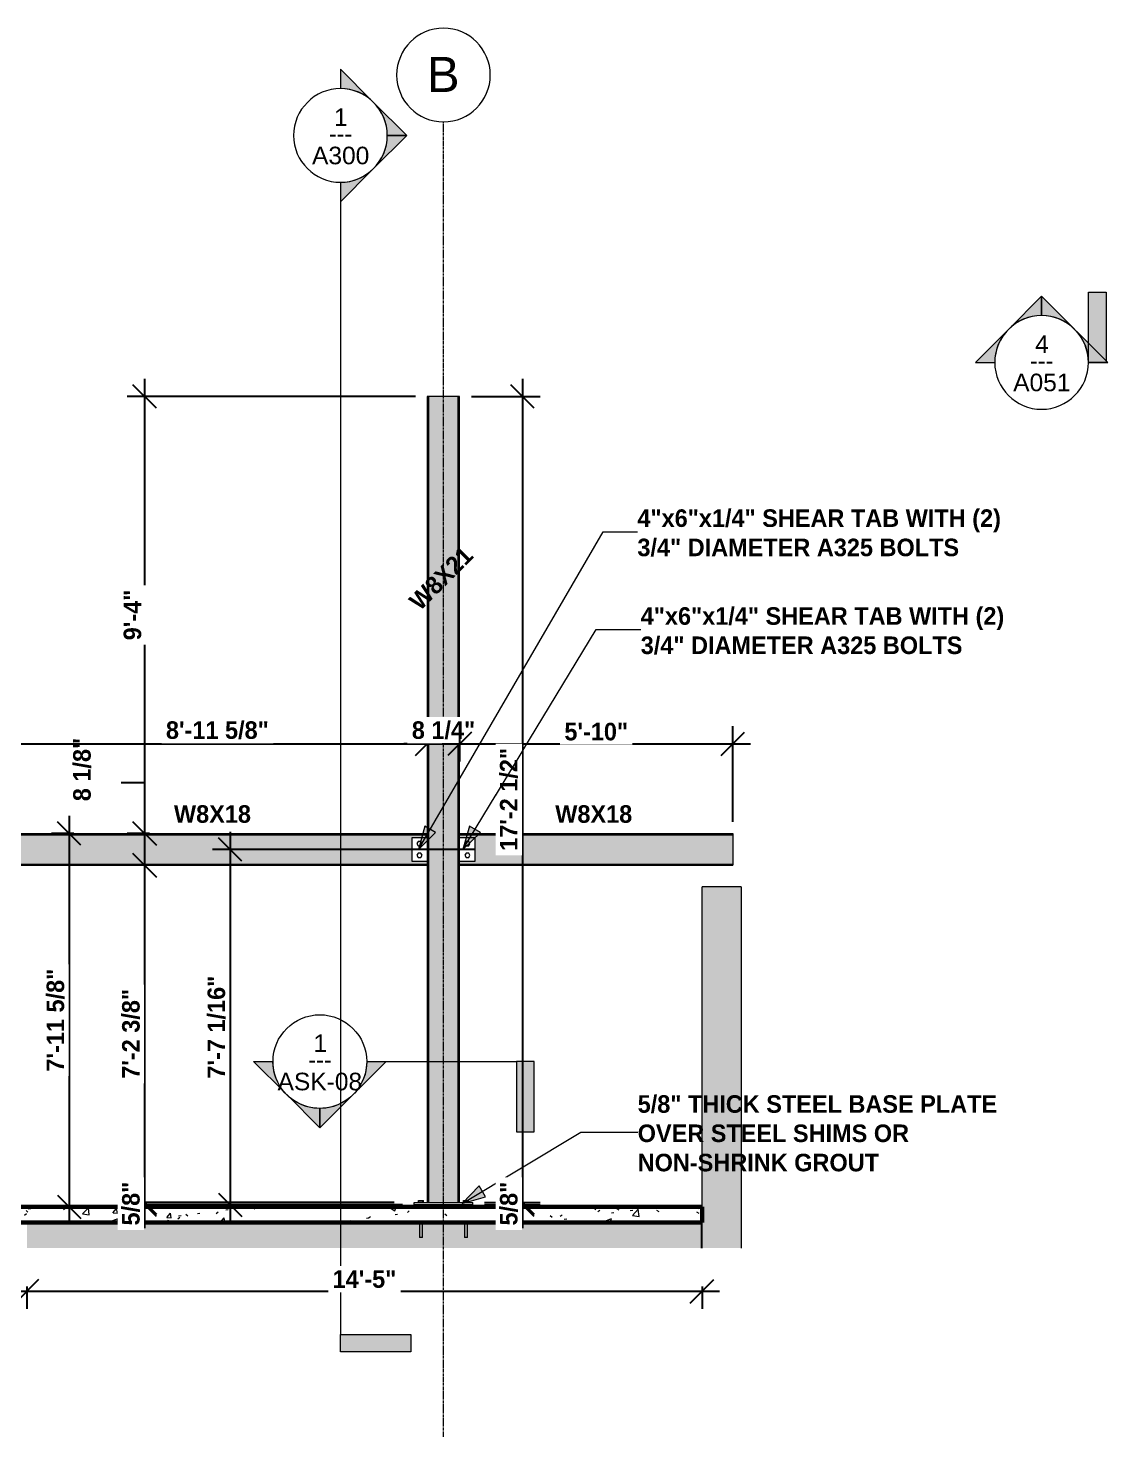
# Model space of a CAD drawing. Header units: inches. Extents: x 8372 to 9305, y -885 to 211.
# Drawn here: x 8520.1 to 8796.8, y -150.3 to 210.6 of the extents above; entities that cross this region are included whole.
import ezdxf

# ---------------------------------------------------------------- set-up
doc = ezdxf.new("R2010")
doc.units = ezdxf.units.IN
doc.header["$MEASUREMENT"] = 0
doc.linetypes.add('Grid Line 1_2_', pattern=[0.875, 0.5, -0.125, 0.125, -0.125])
for name, color, linetype, lineweight in [('A-ANNO-DIMS-1', 211, 'Continuous', 30), ('A-FLOR-PATT-1', 8, 'Continuous', 9), ('A-GENM', 5, 'Continuous', 9), ('G-ANNO-SYMB', 111, 'Continuous', 9), ('G-ANNO-TEXT', 231, 'Continuous', 9), ('S-BEAM', 12, 'Continuous', 9), ('S-BEAM-1', 63, 'Continuous', 9), ('S-BEAM-IDEN', 2, 'Continuous', 9), ('S-COLS', 52, 'Continuous', 9), ('S-COLS-1', 22, 'Continuous', 9), ('S-COLS-IDEN', 171, 'Continuous', 9), ('S-FNDN', 32, 'Continuous', 18), ('S-FNDN-2', 32, 'Continuous', 60), ('S-FSTN', 2, 'Continuous', 9), ('S-GRID-1', 1, 'Grid Line 1_2_', 9), ('S-GRID-IDEN', 1, 'Continuous', 9)]:
    doc.layers.add(name, color=color, linetype=linetype, lineweight=lineweight)
doc.layers.add('A-WALL-PATT-1', color=235, linetype='Continuous', lineweight=18, transparency=0.4)
doc.layers.add('S-FNDN-1', color=235, linetype='Continuous', lineweight=18, transparency=0.4)
doc.styles.add('Arial', font='arial.ttf', dxfattribs={"height": 9})
doc.styles.add('Arial_1', font='arial.ttf', dxfattribs={"height": 4.5})
doc.styles.add('Century Gothic', font='ufonts.com_century-gothic.ttf', dxfattribs={"height": 4.5})
doc.styles.add('Century Gothic_B', font='GOTHICB.TTF', dxfattribs={"height": 4.5})
doc.dimstyles.new('OD__1_16__Tol__', dxfattribs={"dimscale": 12, "dimtxt": 4.698757, "dimasz": 0.5, "dimexe": 0.375, "dimexo": 0.25, "dimgap": 0.0625, "dimtad": 1, "dimdec": 4, "dimrnd": 0.0625, "dimzin": 3, "dimdsep": 46, "dimlunit": 4, "dimtxsty": 'Century Gothic_B', "dimblk1": 'OBLIQUE', "dimblk2": 'OBLIQUE', "dimsah": 1, "dimcen": 0.09, "dimdle": 0.375, "dimazin": 0, "dimtfac": 1, "dimtdec": 4, "dimtix": 1, "dimtmove": 0, "dimatfit": 3, "dimfxl": 1, "dimtvp": 1, "dimtfill": 1, "dimfrac": 2, "dimtolj": 1, "dimtzin": 0, "dimlwd": 30, "dimlwe": 30, "dimarcsym": 2})
doc.dimstyles.new('OD__1_16__Tol___1', dxfattribs={"dimscale": 12, "dimtxt": 4.698757, "dimasz": 0.5, "dimexe": 0.375, "dimexo": 0.25, "dimgap": 0.0625, "dimtad": 1, "dimdec": 4, "dimrnd": 0.0625, "dimzin": 3, "dimdsep": 46, "dimlunit": 4, "dimtxsty": 'Century Gothic_B', "dimblk1": 'OBLIQUE', "dimblk2": 'OBLIQUE', "dimsah": 1, "dimcen": 0.09, "dimdle": 0.375, "dimazin": 0, "dimtfac": 1, "dimtdec": 4, "dimtix": 1, "dimtmove": 1, "dimatfit": 3, "dimfxl": 1, "dimtvp": 1, "dimtfill": 1, "dimfrac": 2, "dimtolj": 1, "dimtzin": 0, "dimlwd": 30, "dimlwe": 30, "dimarcsym": 2})

# ---------------------------------------------------------------- blocks, each defined once
blk = doc.blocks.new('W-Wide Flange - W8X18-2371427-STRUCTURE - MOMENT FRAME _2_ - ELEVATION')
at = {"layer": 'S-BEAM-1'}
for points in [[(8606.17, 3.92), (8622.43, 3.92), (8622.43, 4.25), (8514.82, 4.25), (8514.82, 3.92), (8585.84, 3.92)], [(8585.84, 3.44), (8622.43, 3.44), (8622.43, 3.92), (8514.82, 3.9), (8514.82, 3.44), (8545.2, 3.44)], [(8622.43, -3.08), (8622.43, -2.82), (8618.43, -2.82), (8618.43, 3.18), (8622.43, 3.18), (8622.43, 3.44), (8514.82, 3.44), (8514.82, -3.08), (8621.41, -3.08)], [(8606.17, -3.56), (8622.43, -3.54), (8622.43, -3.08), (8514.82, -3.08), (8514.82, -3.56), (8585.84, -3.56)], [(8622.43, -3.89), (8622.43, -3.56), (8514.82, -3.56), (8514.82, -3.89), (8621.41, -3.89)]]:
    blk.add_hatch(color=256, dxfattribs=at).paths.add_polyline_path(points, flags=0)
at = {"layer": 'S-BEAM'}
for p, q in [((8514.82, 3.92), (8514.82, 4.25)), ((8514.82, 4.25), (8622.43, 4.25)), ((8514.82, 3.44), (8514.82, 3.92)), ((8514.82, 3.92), (8622.43, 3.92)), ((8514.82, -3.08), (8514.82, 3.44)), ((8514.82, -3.56), (8514.82, -3.08)), ((8514.82, -3.89), (8514.82, -3.56)), ((8514.82, -3.56), (8622.43, -3.56)), ((8514.82, -3.89), (8622.43, -3.89))]:
    blk.add_line(p, q, dxfattribs=at)
blk = doc.blocks.new('W-Wide Flange - W8X18-2344652-STRUCTURE - MOMENT FRAME _2_ - ELEVATION')
at = {"layer": 'S-BEAM-1'}
for points in [[(8667.13, 3.92), (8700.71, 3.92), (8700.71, 4.25), (8630.71, 4.25), (8630.71, 3.92), (8646.81, 3.92)], [(8630.71, 3.44), (8700.71, 3.44), (8700.71, 3.92), (8630.71, 3.9), (8630.71, 3.56)], [(8700.71, -3.08), (8700.71, 3.44), (8630.71, 3.44), (8630.71, 3.18), (8634.71, 3.18), (8634.71, -2.82), (8630.71, -2.82), (8630.71, -3.08), (8667.13, -3.08)], [(8700.71, -3.56), (8700.71, -3.08), (8630.71, -3.08), (8630.71, -3.56), (8667.13, -3.56)], [(8700.71, -3.89), (8700.71, -3.56), (8630.71, -3.56), (8630.71, -3.89), (8667.13, -3.89)]]:
    blk.add_hatch(color=256, dxfattribs=at).paths.add_polyline_path(points, flags=0)
at = {"layer": 'S-BEAM'}
for p, q in [((8630.71, 4.25), (8700.71, 4.25)), ((8630.71, 3.92), (8700.71, 3.92)), ((8700.71, 4.25), (8700.71, 3.92)), ((8700.71, 3.92), (8700.71, 3.44)), ((8700.71, 3.44), (8700.71, -3.08)), ((8630.71, -3.56), (8700.71, -3.56)), ((8700.71, -3.08), (8700.71, -3.56)), ((8700.71, -3.56), (8700.71, -3.89)), ((8630.71, -3.89), (8700.71, -3.89))]:
    blk.add_line(p, q, dxfattribs=at)
blk = doc.blocks.new('051200 - Structural Steel Framing - Base Plate - 4 holes - 5_8in x 6in x 15in-V1-STRUCTURE - MOMENT FRAME _2_ - ELEVATION')
at = {"layer": 'A-GENM'}
for p, q in [((8620.17, -89.75), (8620.49, -89.75)), ((8620.17, -90.25), (8620.17, -89.75)), ((8620.49, -89.75), (8621.14, -89.75)), ((8620.49, -89.75), (8620.49, -90.25)), ((8621.14, -89.75), (8621.47, -89.75)), ((8621.14, -90.25), (8621.14, -89.75)), ((8621.47, -90.25), (8621.47, -89.75)), ((8631.67, -89.75), (8631.99, -89.75)), ((8631.67, -90.25), (8631.67, -89.75)), ((8631.99, -89.75), (8632.64, -89.75)), ((8631.99, -89.75), (8631.99, -90.25)), ((8632.64, -89.75), (8632.97, -89.75)), ((8632.64, -90.25), (8632.64, -89.75)), ((8632.97, -90.25), (8632.97, -89.75)), ((8620.44, -90.87), (8620.44, -91.37)), ((8621.19, -91.37), (8621.19, -90.87)), ((8631.94, -90.87), (8631.94, -91.37)), ((8632.69, -91.37), (8632.69, -90.87)), ((8620.44, -95.37), (8620.44, -99.25)), ((8621.19, -99.25), (8621.19, -95.37)), ((8631.94, -95.37), (8631.94, -99.25)), ((8632.69, -99.25), (8632.69, -95.37)), ((8620.82, -99.25), (8620.44, -99.25)), ((8621.19, -99.25), (8620.82, -99.25)), ((8632.32, -99.25), (8631.94, -99.25)), ((8632.69, -99.25), (8632.32, -99.25))]:
    blk.add_line(p, q, dxfattribs=at)
at = {"layer": 'S-BEAM'}
for p, q in [((8619.07, -90.25), (8634.07, -90.25)), ((8619.07, -90.87), (8619.07, -90.25)), ((8634.07, -90.87), (8619.07, -90.87)), ((8634.07, -90.87), (8634.07, -90.25))]:
    blk.add_line(p, q, dxfattribs=at)
blk = doc.blocks.new('051200 - Structural Steel Framing - Shear Tab - 1-2401560-STRUCTURE - MOMENT FRAME _2_ - ELEVATION')
at = {"layer": 'A-GENM'}
for p, q in [((8620.1, 2.24), (8619.78, 1.68)), ((8619.78, 1.68), (8620.1, 1.12)), ((8620.75, 2.24), (8620.1, 2.24)), ((8620.1, 1.12), (8620.75, 1.12)), ((8621.08, 1.68), (8620.75, 2.24)), ((8620.75, 1.12), (8621.08, 1.68)), ((8620.1, -0.76), (8619.78, -1.32)), ((8619.78, -1.32), (8620.1, -1.88)), ((8620.75, -0.76), (8620.1, -0.76)), ((8620.1, -1.88), (8620.75, -1.88)), ((8621.08, -1.32), (8620.75, -0.76)), ((8620.75, -1.88), (8621.08, -1.32))]:
    blk.add_line(p, q, dxfattribs=at)
at = {"layer": 'S-FSTN'}
for p, q in [((8618.43, 3.18), (8618.43, -2.82)), ((8622.43, 3.18), (8618.43, 3.18)), ((8618.43, -2.82), (8622.43, -2.82))]:
    blk.add_line(p, q, dxfattribs=at)
blk = doc.blocks.new('051200 - Structural Steel Framing - Shear Tab - 1-2329621-STRUCTURE - MOMENT FRAME _2_ - ELEVATION')
at = {"layer": 'A-GENM'}
for p, q in [((8632.38, 2.24), (8632.06, 1.68)), ((8632.06, 1.68), (8632.38, 1.12)), ((8633.03, 2.24), (8632.38, 2.24)), ((8632.38, 1.12), (8633.03, 1.12)), ((8633.36, 1.68), (8633.03, 2.24)), ((8633.03, 1.12), (8633.36, 1.68)), ((8632.38, -0.76), (8632.06, -1.32)), ((8632.06, -1.32), (8632.38, -1.88)), ((8633.03, -0.76), (8632.38, -0.76)), ((8632.38, -1.88), (8633.03, -1.88)), ((8633.36, -1.32), (8633.03, -0.76)), ((8633.03, -1.88), (8633.36, -1.32))]:
    blk.add_line(p, q, dxfattribs=at)
at = {"layer": 'S-FSTN'}
for p, q in [((8634.71, 3.18), (8630.71, 3.18)), ((8634.71, -2.82), (8634.71, 3.18)), ((8630.71, -2.82), (8634.71, -2.82))]:
    blk.add_line(p, q, dxfattribs=at)
blk = doc.blocks.new('Grid - Grid Head - Circle-50561-STRUCTURE - MOMENT FRAME _2_ - ELEVATION')
at = {"layer": 'S-GRID-IDEN'}
for start, end in [(0, 180), (180, 360)]:
    blk.add_arc((8434.57, 198.59), 12, start, end, dxfattribs=at)
blk = doc.blocks.new('Section - 3_32_ x 3_8_-54337-STRUCTURE - MOMENT FRAME _2_ - ELEVATION')
at = {"layer": 'G-ANNO-SYMB'}
blk.add_hatch(color=256, dxfattribs=at).paths.add_polyline_path([(8618.17, -124.07), (8600.17, -124.07), (8600.17, -128.57), (8618.17, -128.57)], flags=0)
for p, q in [((8600.17, -128.57), (8600.17, -124.07)), ((8600.17, -124.07), (8618.17, -124.07)), ((8618.17, -124.07), (8618.17, -128.57)), ((8618.17, -128.57), (8600.17, -128.57))]:
    blk.add_line(p, q, dxfattribs=at)
blk = doc.blocks.new('Section - Section Head - Filled-22785-STRUCTURE - MOMENT FRAME _2_ - ELEVATION')
at = {"layer": 'G-ANNO-SYMB'}
h = blk.add_hatch(color=256, dxfattribs=at)
edge = h.paths.add_edge_path(flags=0)
edge.add_arc((8600.17, 183.09), 12.02, 47.9216, 90)
edge.add_line((8600.17, 195.1), (8600.17, 200.06))
edge.add_line((8600.17, 200.06), (8608.22, 192))
h = blk.add_hatch(color=256, dxfattribs=at)
edge = h.paths.add_edge_path(flags=0)
edge.add_line((8608.65, 191.57), (8617.14, 183.09))
edge.add_line((8617.14, 183.09), (8612.17, 183.09))
edge.add_arc((8600.17, 183.09), 12, 360, 405)
h = blk.add_hatch(color=256, dxfattribs=at)
edge = h.paths.add_edge_path(flags=0)
edge.add_arc((8600.17, 183.09), 12, 315, 360)
edge.add_line((8612.17, 183.09), (8617.14, 183.09))
edge.add_line((8617.14, 183.09), (8608.65, 174.6))
h = blk.add_hatch(color=256, dxfattribs=at)
edge = h.paths.add_edge_path(flags=0)
edge.add_line((8608.22, 174.17), (8600.17, 166.12))
edge.add_line((8600.17, 166.12), (8600.17, 171.07))
edge.add_arc((8600.17, 183.09), 12.02, 270, 312.0784)
for p, q in [((8608.22, 192), (8600.17, 200.06)), ((8600.17, 200.06), (8600.17, 195.1)), ((8617.14, 183.09), (8608.65, 191.57)), ((8608.65, 174.6), (8617.14, 183.09)), ((8612.17, 183.09), (8617.14, 183.09)), ((8617.14, 183.09), (8612.17, 183.09)), ((8600.17, 166.12), (8608.22, 174.17)), ((8600.17, 171.07), (8600.17, 166.12))]:
    blk.add_line(p, q, dxfattribs=at)
for centre, radius, start, end in [((8600.17, 183.1), 12, 90, 270), ((8600.17, 183.1), 12, 270, 90), ((8600.17, 183.09), 12.02, 47.9216, 90), ((8600.17, 183.09), 12, 360, 45), ((8600.17, 183.09), 12, 315, 360), ((8600.17, 183.09), 12.02, 270, 312.0784)]:
    blk.add_arc(centre, radius, start, end, dxfattribs=at)
blk = doc.blocks.new('_Oblique')
at = {"color": 0, "linetype": 'ByBlock', "lineweight": -2}
blk.add_line((-0.5, -0.5), (0.5, 0.5), dxfattribs=at)
blk = doc.blocks.new('DIMBLOCK1-STRUCTURE - MOMENT FRAME _2_ - ELEVATION')
at = {"layer": 'A-ANNO-DIMS-1', "color": 0, "lineweight": 30, "transparency": 16777216}
for p, q in [((8519.82, -111.79), (8519.82, -117.53)), ((8692.82, -111.79), (8692.82, -117.53)), ((8515.32, -113.03), (8697.32, -113.03))]:
    blk.add_line(p, q, dxfattribs=at)
at = {"layer": 'Defpoints', "color": 0, "transparency": 16777216}
for p in [(8519.82, -108.79), (8692.82, -108.79), (8692.82, -113.03)]:
    blk.add_point(p, dxfattribs=at)
at = {"layer": 'A-ANNO-DIMS-1', "color": 0, "lineweight": 30, "transparency": 16777216, "xscale": 5.999999999999999, "yscale": 5.999999999999999, "zscale": 5.999999999999999, "rotation": 180}
blk.add_blockref('_Oblique', (8519.82, -113.03), dxfattribs=at)
at = {"layer": 'A-ANNO-DIMS-1', "color": 0, "lineweight": 30, "transparency": 16777216, "xscale": 5.999999999999999, "yscale": 5.999999999999999, "zscale": 5.999999999999999}
blk.add_blockref('_Oblique', (8692.82, -113.03), dxfattribs=at)
at = {"layer": 'A-ANNO-DIMS-1', "color": 0, "transparency": 16777216, "insert": (8606.32, -109.92), "char_height": 4.5, "attachment_point": 5, "style": 'Century Gothic_B', "bg_fill": 3, "box_fill_scale": 1.25, "bg_fill_color": 256, "bg_fill_true_color": 13158600, "bg_fill_transparency": 0}
blk.add_mtext('\\A1;14\'-5"', dxfattribs=at)
blk = doc.blocks.new('DIMBLOCK2-STRUCTURE - MOMENT FRAME _2_ - ELEVATION')
at = {"layer": 'A-ANNO-DIMS-1', "color": 0, "lineweight": 30, "transparency": 16777216}
for p, q in [((8549.99, 120.75), (8549.99, -0.25)), ((8619.43, 116.25), (8545.49, 116.25)), ((8551.23, 4.25), (8545.49, 4.25))]:
    blk.add_line(p, q, dxfattribs=at)
at = {"layer": 'Defpoints', "color": 0, "transparency": 16777216}
for p in [(8622.43, 116.25), (8549.99, 4.25), (8554.23, 4.25)]:
    blk.add_point(p, dxfattribs=at)
at = {"layer": 'A-ANNO-DIMS-1', "color": 0, "lineweight": 30, "transparency": 16777216, "xscale": 5.999999999999999, "yscale": 5.999999999999999, "zscale": 5.999999999999999}
for p, rotation in [((8549.99, 116.25), 90), ((8549.99, 4.25), 270)]:
    blk.add_blockref('_Oblique', p, dxfattribs=dict(at, rotation=rotation))
at = {"layer": 'A-ANNO-DIMS-1', "color": 0, "transparency": 16777216, "insert": (8546.88, 60.25), "char_height": 4.5, "attachment_point": 5, "rotation": 90, "style": 'Century Gothic_B', "bg_fill": 3, "box_fill_scale": 1.25, "bg_fill_color": 256, "bg_fill_true_color": 13158600, "bg_fill_transparency": 0}
blk.add_mtext('\\A1;9\'-4"', dxfattribs=at)
blk = doc.blocks.new('DIMBLOCK3-STRUCTURE - MOMENT FRAME _2_ - ELEVATION')
at = {"layer": 'A-ANNO-DIMS-1', "color": 0, "lineweight": 30, "transparency": 16777216}
for p, q in [((8543.99, 17.35), (8549.99, 17.35)), ((8549.99, 17.35), (8549.99, 4.25)), ((8549.99, 8.75), (8549.99, -8.39)), ((8551.23, 4.25), (8545.49, 4.25)), ((8551.23, -3.89), (8545.49, -3.89))]:
    blk.add_line(p, q, dxfattribs=at)
at = {"layer": 'Defpoints', "color": 0, "transparency": 16777216}
for p in [(8554.23, 4.25), (8549.99, -3.89), (8554.23, -3.89)]:
    blk.add_point(p, dxfattribs=at)
at = {"layer": 'A-ANNO-DIMS-1', "color": 0, "lineweight": 30, "transparency": 16777216, "xscale": 5.999999999999999, "yscale": 5.999999999999999, "zscale": 5.999999999999999}
for p, rotation in [((8549.99, 4.25), 90), ((8549.99, -3.89), 270)]:
    blk.add_blockref('_Oblique', p, dxfattribs=dict(at, rotation=rotation))
at = {"layer": 'A-ANNO-DIMS-1', "color": 0, "transparency": 16777216, "insert": (8531.67, 12.54), "char_height": 4.5, "attachment_point": 1, "rotation": 90, "line_spacing_factor": 0.984502, "style": 'Century Gothic_B', "bg_fill": 3, "box_fill_scale": 1.25, "bg_fill_color": 256, "bg_fill_true_color": 13158600, "bg_fill_transparency": 0}
blk.add_mtext('\\A1;8 1/8"', dxfattribs=at)
blk = doc.blocks.new('DIMBLOCK4-STRUCTURE - MOMENT FRAME _2_ - ELEVATION')
at = {"layer": 'A-ANNO-DIMS-1', "color": 0, "lineweight": 30, "transparency": 16777216}
for p, q in [((8549.99, 0.61), (8549.99, -94.75)), ((8551.23, -3.89), (8545.49, -3.89)), ((8613.9, -90.25), (8545.49, -90.25))]:
    blk.add_line(p, q, dxfattribs=at)
at = {"layer": 'Defpoints', "color": 0, "transparency": 16777216}
for p in [(8554.23, -3.89), (8549.99, -90.25), (8616.9, -90.25)]:
    blk.add_point(p, dxfattribs=at)
at = {"layer": 'A-ANNO-DIMS-1', "color": 0, "lineweight": 30, "transparency": 16777216, "xscale": 5.999999999999999, "yscale": 5.999999999999999, "zscale": 5.999999999999999}
for p, rotation in [((8549.99, -3.89), 90), ((8549.99, -90.25), 270)]:
    blk.add_blockref('_Oblique', p, dxfattribs=dict(at, rotation=rotation))
at = {"layer": 'A-ANNO-DIMS-1', "color": 0, "transparency": 16777216, "insert": (8546.52, -47.07), "char_height": 4.5, "attachment_point": 5, "rotation": 90, "style": 'Century Gothic_B', "bg_fill": 3, "box_fill_scale": 1.25, "bg_fill_color": 256, "bg_fill_true_color": 13158600, "bg_fill_transparency": 0}
blk.add_mtext('\\A1;7\'-2 3/8"', dxfattribs=at)
blk = doc.blocks.new('DIMBLOCK5-STRUCTURE - MOMENT FRAME _2_ - ELEVATION')
at = {"layer": 'A-ANNO-DIMS-1', "color": 0, "lineweight": 30, "transparency": 16777216}
for p, q in [((8549.99, -90.25), (8549.99, -84.25)), ((8613.9, -90.25), (8545.49, -90.25)), ((8616.07, -90.87), (8545.49, -90.87)), ((8549.99, -90.25), (8549.99, -90.87)), ((8549.99, -90.87), (8549.99, -96.87))]:
    blk.add_line(p, q, dxfattribs=at)
at = {"layer": 'Defpoints', "color": 0, "transparency": 16777216}
for p in [(8616.9, -90.25), (8619.07, -90.87)]:
    blk.add_point(p, dxfattribs=at)
at = {"layer": 'A-ANNO-DIMS-1', "color": 0, "lineweight": 30, "transparency": 16777216, "xscale": 5.999999999999999, "yscale": 5.999999999999999, "zscale": 5.999999999999999}
for p, rotation in [((8549.99, -90.25), 270), ((8549.99, -90.87), 90)]:
    blk.add_blockref('_Oblique', p, dxfattribs=dict(at, rotation=rotation))
at = {"layer": 'A-ANNO-DIMS-1', "color": 0, "transparency": 16777216, "insert": (8546.52, -90.56), "char_height": 4.5, "attachment_point": 5, "rotation": 90, "style": 'Century Gothic_B', "bg_fill": 3, "box_fill_scale": 1.25, "bg_fill_color": 256, "bg_fill_true_color": 13158600, "bg_fill_transparency": 0}
blk.add_mtext('\\A1;5/8"', dxfattribs=at)
at = {"layer": 'Defpoints', "color": 0, "transparency": 16777216}
blk.add_point((8549.99, -90.87), dxfattribs=at)
blk = doc.blocks.new('DIMBLOCK6-STRUCTURE - MOMENT FRAME _2_ - ELEVATION')
at = {"layer": 'A-ANNO-DIMS-1', "color": 0, "lineweight": 30, "transparency": 16777216}
for p, q in [((8514.82, 7.25), (8514.82, 31.73)), ((8510.32, 27.23), (8626.93, 27.23)), ((8622.43, 28.47), (8622.43, 22.73))]:
    blk.add_line(p, q, dxfattribs=at)
at = {"layer": 'Defpoints', "color": 0, "transparency": 16777216}
for p in [(8622.43, 31.47), (8622.43, 27.23), (8514.82, 4.25)]:
    blk.add_point(p, dxfattribs=at)
at = {"layer": 'A-ANNO-DIMS-1', "color": 0, "lineweight": 30, "transparency": 16777216, "xscale": 5.999999999999999, "yscale": 5.999999999999999, "zscale": 5.999999999999999, "rotation": 180}
blk.add_blockref('_Oblique', (8514.82, 27.23), dxfattribs=at)
at = {"layer": 'A-ANNO-DIMS-1', "color": 0, "lineweight": 30, "transparency": 16777216, "xscale": 5.999999999999999, "yscale": 5.999999999999999, "zscale": 5.999999999999999}
blk.add_blockref('_Oblique', (8622.43, 27.23), dxfattribs=at)
at = {"layer": 'A-ANNO-DIMS-1', "color": 0, "transparency": 16777216, "insert": (8568.62, 30.69), "char_height": 4.5, "attachment_point": 5, "style": 'Century Gothic_B', "bg_fill": 3, "box_fill_scale": 1.25, "bg_fill_color": 256, "bg_fill_true_color": 13158600, "bg_fill_transparency": 0}
blk.add_mtext('\\A1;8\'-11 5/8"', dxfattribs=at)
blk = doc.blocks.new('DIMBLOCK7-STRUCTURE - MOMENT FRAME _2_ - ELEVATION')
at = {"layer": 'A-ANNO-DIMS-1', "color": 0, "lineweight": 30, "transparency": 16777216}
for p, q in [((8622.43, 27.23), (8616.43, 27.23)), ((8622.43, 28.47), (8622.43, 22.73)), ((8622.43, 27.23), (8630.71, 27.23)), ((8630.71, 28.47), (8630.71, 22.73)), ((8630.71, 27.23), (8636.71, 27.23))]:
    blk.add_line(p, q, dxfattribs=at)
at = {"layer": 'A-ANNO-DIMS-1', "color": 0, "lineweight": 30, "transparency": 16777216, "xscale": 5.999999999999999, "yscale": 5.999999999999999, "zscale": 5.999999999999999}
blk.add_blockref('_Oblique', (8622.43, 27.23), dxfattribs=at)
at = {"layer": 'A-ANNO-DIMS-1', "color": 0, "lineweight": 30, "transparency": 16777216, "xscale": 5.999999999999999, "yscale": 5.999999999999999, "zscale": 5.999999999999999, "rotation": 180}
blk.add_blockref('_Oblique', (8630.71, 27.23), dxfattribs=at)
at = {"layer": 'A-ANNO-DIMS-1', "color": 0, "transparency": 16777216, "insert": (8626.57, 30.69), "char_height": 4.5, "attachment_point": 5, "style": 'Century Gothic_B', "bg_fill": 3, "box_fill_scale": 1.25, "bg_fill_color": 256, "bg_fill_true_color": 13158600, "bg_fill_transparency": 0}
blk.add_mtext('\\A1;8 1/4"', dxfattribs=at)
at = {"layer": 'Defpoints', "color": 0, "transparency": 16777216}
for p in [(8622.43, 31.47), (8630.71, 31.47), (8630.71, 27.23)]:
    blk.add_point(p, dxfattribs=at)
blk = doc.blocks.new('DIMBLOCK8-STRUCTURE - MOMENT FRAME _2_ - ELEVATION')
at = {"layer": 'A-ANNO-DIMS-1', "color": 0, "lineweight": 30, "transparency": 16777216}
for p, q in [((8700.71, 7.25), (8700.71, 31.73)), ((8626.21, 27.23), (8705.21, 27.23)), ((8630.71, 28.47), (8630.71, 22.73))]:
    blk.add_line(p, q, dxfattribs=at)
at = {"layer": 'Defpoints', "color": 0, "transparency": 16777216}
for p in [(8630.71, 31.47), (8700.71, 27.23), (8700.71, 4.25)]:
    blk.add_point(p, dxfattribs=at)
at = {"layer": 'A-ANNO-DIMS-1', "color": 0, "lineweight": 30, "transparency": 16777216, "xscale": 5.999999999999999, "yscale": 5.999999999999999, "zscale": 5.999999999999999, "rotation": 180}
blk.add_blockref('_Oblique', (8630.71, 27.23), dxfattribs=at)
at = {"layer": 'A-ANNO-DIMS-1', "color": 0, "lineweight": 30, "transparency": 16777216, "xscale": 5.999999999999999, "yscale": 5.999999999999999, "zscale": 5.999999999999999}
blk.add_blockref('_Oblique', (8700.71, 27.23), dxfattribs=at)
at = {"layer": 'A-ANNO-DIMS-1', "color": 0, "transparency": 16777216, "insert": (8665.71, 30.34), "char_height": 4.5, "attachment_point": 5, "style": 'Century Gothic_B', "bg_fill": 3, "box_fill_scale": 1.25, "bg_fill_color": 256, "bg_fill_true_color": 13158600, "bg_fill_transparency": 0}
blk.add_mtext('\\A1;5\'-10"', dxfattribs=at)
blk = doc.blocks.new('DIMBLOCK9-STRUCTURE - MOMENT FRAME _2_ - ELEVATION')
at = {"layer": 'A-ANNO-DIMS-1', "color": 0, "lineweight": 30, "transparency": 16777216}
for p, q in [((8530.63, 8.75), (8530.63, -95.87)), ((8531.88, 4.25), (8526.13, 4.25)), ((8531.88, -91.37), (8526.13, -91.37))]:
    blk.add_line(p, q, dxfattribs=at)
at = {"layer": 'Defpoints', "color": 0, "transparency": 16777216}
for p in [(8534.88, 4.25), (8530.63, -91.37), (8534.88, -91.37)]:
    blk.add_point(p, dxfattribs=at)
at = {"layer": 'A-ANNO-DIMS-1', "color": 0, "lineweight": 30, "transparency": 16777216, "xscale": 5.999999999999999, "yscale": 5.999999999999999, "zscale": 5.999999999999999}
for p, rotation in [((8530.63, 4.25), 90), ((8530.63, -91.37), 270)]:
    blk.add_blockref('_Oblique', p, dxfattribs=dict(at, rotation=rotation))
at = {"layer": 'A-ANNO-DIMS-1', "color": 0, "transparency": 16777216, "insert": (8527.17, -43.56), "char_height": 4.5, "attachment_point": 5, "rotation": 90, "style": 'Century Gothic_B', "bg_fill": 3, "box_fill_scale": 1.25, "bg_fill_color": 256, "bg_fill_true_color": 13158600, "bg_fill_transparency": 0}
blk.add_mtext('\\A1;7\'-11 5/8"', dxfattribs=at)
blk = doc.blocks.new('DIMBLOCK10-STRUCTURE - MOMENT FRAME _2_ - ELEVATION')
at = {"layer": 'A-ANNO-DIMS-1', "color": 0, "lineweight": 30, "transparency": 16777216}
for p, q in [((8646.82, 120.75), (8646.82, -94.75)), ((8633.71, 116.25), (8651.32, 116.25)), ((8637.07, -90.25), (8651.32, -90.25))]:
    blk.add_line(p, q, dxfattribs=at)
at = {"layer": 'Defpoints', "color": 0, "transparency": 16777216}
for p in [(8630.71, 116.25), (8634.07, -90.25), (8646.82, -90.25)]:
    blk.add_point(p, dxfattribs=at)
at = {"layer": 'A-ANNO-DIMS-1', "color": 0, "lineweight": 30, "transparency": 16777216, "xscale": 5.999999999999999, "yscale": 5.999999999999999, "zscale": 5.999999999999999}
for p, rotation in [((8646.82, 116.25), 90), ((8646.82, -90.25), 270)]:
    blk.add_blockref('_Oblique', p, dxfattribs=dict(at, rotation=rotation))
at = {"layer": 'A-ANNO-DIMS-1', "color": 0, "transparency": 16777216, "insert": (8643.35, 13), "char_height": 4.5, "attachment_point": 5, "rotation": 90, "style": 'Century Gothic_B', "bg_fill": 3, "box_fill_scale": 1.25, "bg_fill_color": 256, "bg_fill_true_color": 13158600, "bg_fill_transparency": 0}
blk.add_mtext('\\A1;17\'-2 1/2"', dxfattribs=at)
blk = doc.blocks.new('DIMBLOCK11-STRUCTURE - MOMENT FRAME _2_ - ELEVATION')
at = {"layer": 'A-ANNO-DIMS-1', "color": 0, "lineweight": 30, "transparency": 16777216}
for p, q in [((8646.82, -90.25), (8646.82, -84.25)), ((8637.07, -90.25), (8651.32, -90.25)), ((8637.07, -90.87), (8651.32, -90.87)), ((8646.82, -90.25), (8646.82, -90.87)), ((8646.82, -90.87), (8646.82, -96.87))]:
    blk.add_line(p, q, dxfattribs=at)
at = {"layer": 'Defpoints', "color": 0, "transparency": 16777216}
for p in [(8634.07, -90.25), (8634.07, -90.87)]:
    blk.add_point(p, dxfattribs=at)
at = {"layer": 'A-ANNO-DIMS-1', "color": 0, "lineweight": 30, "transparency": 16777216, "xscale": 5.999999999999999, "yscale": 5.999999999999999, "zscale": 5.999999999999999}
for p, rotation in [((8646.82, -90.25), 270), ((8646.82, -90.87), 90)]:
    blk.add_blockref('_Oblique', p, dxfattribs=dict(at, rotation=rotation))
at = {"layer": 'A-ANNO-DIMS-1', "color": 0, "transparency": 16777216, "insert": (8643.35, -90.56), "char_height": 4.5, "attachment_point": 5, "rotation": 90, "style": 'Century Gothic_B', "bg_fill": 3, "box_fill_scale": 1.25, "bg_fill_color": 256, "bg_fill_true_color": 13158600, "bg_fill_transparency": 0}
blk.add_mtext('\\A1;5/8"', dxfattribs=at)
at = {"layer": 'Defpoints', "color": 0, "transparency": 16777216}
blk.add_point((8646.82, -90.87), dxfattribs=at)
blk = doc.blocks.new('DIMBLOCK14-STRUCTURE - MOMENT FRAME _2_ - ELEVATION')
at = {"layer": 'A-ANNO-DIMS-1', "color": 0, "lineweight": 30, "transparency": 16777216}
for p, q in [((8571.89, 4.68), (8571.89, -95.37)), ((8634.67, 0.18), (8567.39, 0.18)), ((8616.07, -90.87), (8567.39, -90.87))]:
    blk.add_line(p, q, dxfattribs=at)
at = {"layer": 'Defpoints', "color": 0, "transparency": 16777216}
for p in [(8637.67, 0.18), (8571.89, -90.87), (8619.07, -90.87)]:
    blk.add_point(p, dxfattribs=at)
at = {"layer": 'A-ANNO-DIMS-1', "color": 0, "lineweight": 30, "transparency": 16777216, "xscale": 5.999999999999999, "yscale": 5.999999999999999, "zscale": 5.999999999999999}
for p, rotation in [((8571.89, 0.18), 90), ((8571.89, -90.87), 270)]:
    blk.add_blockref('_Oblique', p, dxfattribs=dict(at, rotation=rotation))
at = {"layer": 'A-ANNO-DIMS-1', "color": 0, "transparency": 16777216, "insert": (8568.42, -45.35), "char_height": 4.5, "attachment_point": 5, "rotation": 90, "style": 'Century Gothic_B', "bg_fill": 3, "box_fill_scale": 1.25, "bg_fill_color": 256, "bg_fill_true_color": 13158600, "bg_fill_transparency": 0}
blk.add_mtext('\\A1;7\'-7 1/16"', dxfattribs=at)

msp = doc.modelspace()

# ---------------------------------------------------------------- hatches: boundary and pattern name
at = {"layer": 'A-FLOR-PATT-1'}
h = msp.add_hatch(dxfattribs=at)
h.set_pattern_fill('FP_1', color=256, style=0, pattern_type=2)
h.set_pattern_definition([(50, (8488.135, 124.938), (13.77135, -1.20496), [1.44, -15.84]), (355, (8488.135, 124.938), (-2.6644, 14.4422), [1.152, -12.672]), (100.451, (8489.282, 124.837), (11.1071, 13.23737), [1.224, -13.462]), (46.184, (8488.135, 128.778), (20.4913, -3.17785), [2.16, -23.76]), (96.636, (8489.842, 128.513), (17.9459, 18.7032), [1.836, -20.193]), (351.184, (8488.135, 128.778), (17.9454, 18.7026), [1.728, -19.008]), (21, (8490.055, 127.818), (11.4605, -7.73037), [1.44, -15.84]), (326, (8490.055, 127.818), (4.67135, 13.92315), [1.152, -12.672]), (71.451, (8491.01, 127.173), (16.13207, 6.19284), [1.224, -13.462]), (37.5, (8488.135, 124.938), (0.23312, 6.39175), [0.634, -11.885, 0.634, -12.23, -12.72]), (37.5, (8488.135, 124.938), (0.23312, 6.39175), [-25.382, 0.634, -12.086]), (7.5, (8488.135, 124.938), (5.05073, 7.57304), [0.634, -6.701, 0.634, -11.597, -4.848]), (7.5, (8488.135, 124.938), (5.05073, 7.57304), [-19.565, 0.634, -4.214]), (327.5, (8483.853, 124.938), (10.24958, -0.43289), [0.634, -4.166, 0.634, -14.342, -19.872]), (327.5, (8483.853, 124.938), (10.24958, -0.43289), [-19.776, 0.634, -19.238]), (317.5, (8481.933, 124.938), (11.1974, 1.92214), [0.634, -5.606, 0.634, -9.312, -14.112]), (317.5, (8481.933, 124.938), (11.1974, 1.92214), [-16.186, 0.634, -13.478])])
h.paths.add_polyline_path([(8667.12955, -95.375), (8692.81938, -95.375), (8692.81938, -91.375), (8410.56938, -91.375), (8410.56938, -95.375), (8646.80815, -95.375)], flags=0)
at = {"layer": 'A-WALL-PATT-1'}
msp.add_hatch(color=256, dxfattribs=at).paths.add_polyline_path([(8621.4064, -101.9529), (8692.56938, -101.9529), (8692.56938, -95.375), (8519.81938, -95.375), (8519.81938, -101.9529), (8616.32605, -101.9529)], flags=0)
at = {"layer": 'G-ANNO-TEXT'}
msp.add_hatch(color=256, dxfattribs=at).paths.add_polyline_path([(8631.38429, -90.50305), (8637.35683, -88.79618), (8635.70323, -86.03858)], flags=0)
at = {"layer": 'S-COLS-1'}
for points in [[(8622.82938, -90.25), (8622.82938, 116.25), (8622.42938, 116.25), (8622.42938, -90.25)], [(8623.06688, -90.25), (8623.30438, -90.25), (8623.30438, 116.25), (8622.82938, 116.25), (8622.82938, -90.25), (8622.89302, -90.25)], [(8629.83438, -90.25), (8629.83438, 116.25), (8623.30438, 116.25), (8623.30438, -90.25), (8626.48675, -90.25)], [(8630.07188, -90.25), (8630.30938, -90.25), (8630.30938, 116.25), (8629.83438, 116.25), (8629.83438, -90.25)], [(8630.70938, -90.25), (8630.70938, 116.25), (8630.30938, 116.25), (8630.30938, -90.25)]]:
    msp.add_hatch(color=256, dxfattribs=at).paths.add_polyline_path(points, flags=0)
at = {"layer": 'S-FNDN-1'}
msp.add_hatch(color=256, dxfattribs=at).paths.add_polyline_path([(8692.81938, -101.9529), (8702.81938, -101.9529), (8702.81938, -9.375), (8692.81938, -9.375), (8692.81938, -95.375)], flags=0)

# ---------------------------------------------------------------- linework, layer by layer
at = {"layer": 'G-ANNO-SYMB'}
msp.add_line((8600.16698, 171.0857), (8600.16698, -124.06602), dxfattribs=at)
at = {"layer": 'G-ANNO-TEXT'}
for p, q in [((8667.48914, 81.55678), (8676.2626, 81.55678)), ((8665.69882, 56.48669), (8677.11573, 56.48669)), ((8631.38429, -90.50305), (8661.75056, -72.29375)), ((8661.75056, -72.29375), (8676.3326, -72.29375)), ((8635.70323, -86.03858), (8631.38429, -90.50305)), ((8637.35683, -88.79618), (8635.70323, -86.03858)), ((8631.38429, -90.50305), (8637.35683, -88.79618))]:
    msp.add_line(p, q, dxfattribs=at)
at = {"layer": 'S-COLS'}
for p, q in [((8622.42938, 116.25), (8622.42938, -90.25)), ((8622.82938, 116.25), (8622.42938, 116.25)), ((8622.82938, -90.25), (8622.82938, 116.25)), ((8623.30438, 116.25), (8622.82938, 116.25)), ((8629.83438, 116.25), (8623.30438, 116.25)), ((8630.30938, 116.25), (8629.83438, 116.25)), ((8630.30938, -90.25), (8630.30938, 116.25)), ((8630.70938, 116.25), (8630.30938, 116.25)), ((8630.70938, -90.25), (8630.70938, 116.25))]:
    msp.add_line(p, q, dxfattribs=at)
at = {"layer": 'S-FNDN'}
for p, q in [((8692.81938, -91.375), (8692.81938, -9.375)), ((8702.81938, -9.375), (8692.81938, -9.375)), ((8702.81938, -9.375), (8702.81938, -101.9529)), ((8692.56938, -95.375), (8692.56938, -101.9529)), ((8692.81938, -101.9529), (8692.81938, -95.375))]:
    msp.add_line(p, q, dxfattribs=at)
at = {"layer": 'S-FNDN-2'}
for p, q in [((8692.81938, -91.375), (8410.56938, -91.375)), ((8692.81938, -95.375), (8692.81938, -91.375)), ((8393.56938, -95.375), (8692.81938, -95.375))]:
    msp.add_line(p, q, dxfattribs=at)
at = {"layer": 'S-GRID-1'}
msp.add_line((8626.56938, -150.31007), (8626.56938, 186.59016), dxfattribs=at)

# ---------------------------------------------------------------- block references
at = {"layer": 'G-ANNO-SYMB'}
for name in ['Section - Section Head - Filled-22785-STRUCTURE - MOMENT FRAME _2_ - ELEVATION', 'Section - 3_32_ x 3_8_-54337-STRUCTURE - MOMENT FRAME _2_ - ELEVATION']:
    msp.add_blockref(name, (0, 0), dxfattribs=at)
for name, p, rotation in [('Section - Section Head - Filled-22785-STRUCTURE - MOMENT FRAME _2_ - ELEVATION', (8962.93156, -8475.22948), 90.00000000000037), ('Section - 3_32_ x 3_8_-54337-STRUCTURE - MOMENT FRAME _2_ - ELEVATION', (8667.77984, -8475.22948), 90.00000000000034)]:
    msp.add_blockref(name, p, dxfattribs=dict(at, rotation=rotation))
at = {"layer": 'S-BEAM'}
for name in ['W-Wide Flange - W8X18-2371427-STRUCTURE - MOMENT FRAME _2_ - ELEVATION', 'W-Wide Flange - W8X18-2344652-STRUCTURE - MOMENT FRAME _2_ - ELEVATION', '051200 - Structural Steel Framing - Base Plate - 4 holes - 5_8in x 6in x 15in-V1-STRUCTURE - MOMENT FRAME _2_ - ELEVATION']:
    msp.add_blockref(name, (0, 0), dxfattribs=at)
at = {"layer": 'S-FSTN'}
for name in ['051200 - Structural Steel Framing - Shear Tab - 1-2401560-STRUCTURE - MOMENT FRAME _2_ - ELEVATION', '051200 - Structural Steel Framing - Shear Tab - 1-2329621-STRUCTURE - MOMENT FRAME _2_ - ELEVATION']:
    msp.add_blockref(name, (0, 0), dxfattribs=at)
at = {"layer": 'S-GRID-IDEN'}
msp.add_blockref('Grid - Grid Head - Circle-50561-STRUCTURE - MOMENT FRAME _2_ - ELEVATION', (192, 0), dxfattribs=at)

# ---------------------------------------------------------------- texts
at = {"layer": 'G-ANNO-SYMB', "char_height": 4.5, "attachment_point": 1}
for s, insert, width, style in [('1', (8598.5065, 190.04002), 4.242, 'Arial_1'), ('---', (8597.18084, 185.78667), 7.7265, 'Century Gothic'), ('A300', (8592.88445, 180.2219), 17.877, 'Arial_1'), ('4', (8778.18537, 131.89182), 4.242, 'Arial_1'), ('---', (8776.85972, 127.63847), 7.7265, 'Century Gothic'), ('A051', (8772.56333, 122.0737), 17.877, 'Arial_1')]:
    msp.add_mtext(s, dxfattribs=dict(at, insert=insert, width=width, style=style))
at = {"layer": 'G-ANNO-TEXT', "char_height": 4.5, "attachment_point": 1, "style": 'Century Gothic_B'}
for s, insert, width in [('4"x6"x1/4" SHEAR TAB WITH (2)', (8676.2626, 87.30915), 111.504), ('3/4" DIAMETER A325 BOLTS', (8676.2626, 79.80915), 98.172), ('4"x6"x1/4" SHEAR TAB WITH (2)', (8677.11573, 62.23905), 111.504), ('3/4" DIAMETER A325 BOLTS', (8677.11573, 54.73905), 98.172), ('5/8" THICK STEEL BASE PLATE', (8676.3326, -62.79021), 103.02), ('OVER STEEL SHIMS OR', (8676.3326, -70.29021), 79.386), ('NON-SHRINK GROUT', (8676.3326, -77.79021), 75.75)]:
    msp.add_mtext(s, dxfattribs=dict(at, insert=insert, width=width))
at = {"layer": 'S-GRID-IDEN', "insert": (8622.31511, 203.23413), "char_height": 9, "width": 10.1505, "attachment_point": 1, "style": 'Arial'}
msp.add_mtext('B', dxfattribs=at)

# ---------------------------------------------------------------- next in the draw order: dimensions: what is measured, and where the dimension line sits
at = {"layer": 'A-ANNO-DIMS-1'}
dim = msp.add_linear_dim(base=(8549.98906, 4.25), p1=(8622.42938, 116.25), p2=(8554.2317, 4.25), angle=90, dimstyle='OD__1_16__Tol__', override={"dimpost": '<>', "dimfxl": 131.129418}, dxfattribs=at)
dim.commit()
dim.dimension.update_dxf_attribs({"geometry": 'DIMBLOCK2-STRUCTURE - MOMENT FRAME _2_ - ELEVATION', "text_midpoint": (8546.87587, 60.25)})
dim = msp.add_linear_dim(base=(8692.81938, -113.03021), p1=(8519.81938, -108.78757), p2=(8692.81938, -108.78757), dimstyle='OD__1_16__Tol__', override={"dimpost": '<>', "dimfxl": 173}, dxfattribs=at)
dim.commit()
dim.dimension.update_dxf_attribs({"geometry": 'DIMBLOCK1-STRUCTURE - MOMENT FRAME _2_ - ELEVATION', "text_midpoint": (8606.31938, -109.91702)})

# ---------------------------------------------------------------- next in the draw order: texts
at = {"layer": 'S-COLS-IDEN', "insert": (8617.36187, 64.3002), "char_height": 4.5, "width": 25.452, "attachment_point": 1, "rotation": 45, "style": 'Century Gothic_B'}
msp.add_mtext('W8X21', dxfattribs=at)

# ---------------------------------------------------------------- next in the draw order: dimensions: what is measured, and where the dimension line sits
at = {"layer": 'A-ANNO-DIMS-1'}
dim = msp.add_linear_dim(base=(8549.98906, -3.89), p1=(8554.2317, 4.25), p2=(8554.2317, -3.89), angle=90, dimstyle='OD__1_16__Tol___1', override={"dimpost": '<>', "dimfxl": 8.14}, dxfattribs=at)
dim.commit()
dim.dimension.update_dxf_attribs({"geometry": 'DIMBLOCK3-STRUCTURE - MOMENT FRAME _2_ - ELEVATION', "text_midpoint": (8542.70934, 17.35444), "dimtype": 160, "text_rotation": 90})

# ---------------------------------------------------------------- next in the draw order: dimensions: what is measured, and where the dimension line sits
dim = msp.add_linear_dim(base=(8622.42938, 27.22523), p1=(8514.81938, 4.25), p2=(8622.42938, 31.46787), dimstyle='OD__1_16__Tol__', override={"dimpost": '<>', "dimfxl": 110.998758}, dxfattribs=at)
dim.commit()
dim.dimension.update_dxf_attribs({"geometry": 'DIMBLOCK6-STRUCTURE - MOMENT FRAME _2_ - ELEVATION', "text_midpoint": (8568.62438, 30.69022)})
dim = msp.add_linear_dim(base=(8549.98906, -90.25), p1=(8554.2317, -3.89), p2=(8616.90104, -90.25), angle=90, dimstyle='OD__1_16__Tol__', override={"dimpost": '<>', "dimfxl": 106.702844}, dxfattribs=at)
dim.commit()
dim.dimension.update_dxf_attribs({"geometry": 'DIMBLOCK4-STRUCTURE - MOMENT FRAME _2_ - ELEVATION', "text_midpoint": (8546.52407, -47.07)})

# ---------------------------------------------------------------- next in the draw order: linework, layer by layer
at = {"layer": 'G-ANNO-TEXT'}
msp.add_line((8621.77162, 6.17668), (8620.14386, 0.18209), dxfattribs=at)

# ---------------------------------------------------------------- next in the draw order: block references
at = {"layer": 'G-ANNO-SYMB', "extrusion": (0, 0, -1), "rotation": 270.0000000000003}
msp.add_blockref('Section - Section Head - Filled-22785-STRUCTURE - MOMENT FRAME _2_ - ELEVATION', (-8777.98369, 8546.00307), dxfattribs=at)

# ---------------------------------------------------------------- next in the draw order: texts
at = {"layer": 'G-ANNO-SYMB', "char_height": 4.5, "attachment_point": 1}
for s, insert, width, style in [('1', (8593.2375, -47.2096), 4.242, 'Arial_1'), ('---', (8591.91184, -51.46295), 7.7265, 'Century Gothic'), ('ASK-08', (8584.05324, -57.02772), 26.5125, 'Arial_1')]:
    msp.add_mtext(s, dxfattribs=dict(at, insert=insert, width=width, style=style))
at = {"layer": 'S-BEAM-IDEN', "insert": (8557.49504, 11.50899), "char_height": 4.5, "width": 25.452, "attachment_point": 1, "style": 'Century Gothic_B'}
msp.add_mtext('W8X18', dxfattribs=at)

# ---------------------------------------------------------------- next in the draw order: dimensions: what is measured, and where the dimension line sits
at = {"layer": 'A-ANNO-DIMS-1'}
dim = msp.add_linear_dim(base=(8630.70938, 27.22523), p1=(8622.42938, 31.46787), p2=(8630.70938, 31.46787), dimstyle='OD__1_16__Tol__', override={"dimpost": '<>', "dimfxl": 8.28}, dxfattribs=at)
dim.commit()
dim.dimension.update_dxf_attribs({"geometry": 'DIMBLOCK7-STRUCTURE - MOMENT FRAME _2_ - ELEVATION', "text_midpoint": (8626.56938, 30.69022)})
for base, p1, p2, override, picture, middle in [((8530.63247, -91.375), (8534.87511, 4.25), (8534.87511, -91.375), {"dimpost": '<>', "dimfxl": 95.625}, 'DIMBLOCK9-STRUCTURE - MOMENT FRAME _2_ - ELEVATION', (8527.16748, -43.5625)), ((8549.98906, -90.875), (8616.90104, -90.25), (8619.06938, -90.875), {"dimpost": '<>', "dimfxl": 2.256615}, 'DIMBLOCK5-STRUCTURE - MOMENT FRAME _2_ - ELEVATION', (8546.52407, -90.5625))]:
    dim = msp.add_linear_dim(base=base, p1=p1, p2=p2, angle=90, dimstyle='OD__1_16__Tol__', override=override, dxfattribs=at)
    dim.commit()
    dim.dimension.update_dxf_attribs({"geometry": picture, "text_midpoint": middle})

# ---------------------------------------------------------------- next in the draw order: dimensions: what is measured, and where the dimension line sits
dim = msp.add_linear_dim(base=(8700.70938, 27.22523), p1=(8630.70938, 31.46787), p2=(8700.70938, 4.25), dimstyle='OD__1_16__Tol__', override={"dimpost": '<>', "dimfxl": 75.105341}, dxfattribs=at)
dim.commit()
dim.dimension.update_dxf_attribs({"geometry": 'DIMBLOCK8-STRUCTURE - MOMENT FRAME _2_ - ELEVATION', "text_midpoint": (8665.70938, 30.33841)})

# ---------------------------------------------------------------- next in the draw order: hatches: boundary and pattern name
at = {"layer": 'G-ANNO-TEXT'}
msp.add_hatch(color=256, dxfattribs=at).paths.add_polyline_path([(8620.14386, 0.18209), (8624.55083, 4.55968), (8621.77162, 6.17668)], flags=0)

# ---------------------------------------------------------------- next in the draw order: linework, layer by layer
for p, q in [((8620.14386, 0.18209), (8624.55083, 4.55968)), ((8624.55083, 4.55968), (8621.77162, 6.17668))]:
    msp.add_line(p, q, dxfattribs=at)

# ---------------------------------------------------------------- next in the draw order: texts
at = {"layer": 'S-BEAM-IDEN', "insert": (8655.20504, 11.50899), "char_height": 4.5, "width": 25.452, "attachment_point": 1, "style": 'Century Gothic_B'}
msp.add_mtext('W8X18', dxfattribs=at)

# ---------------------------------------------------------------- next in the draw order: dimensions: what is measured, and where the dimension line sits
at = {"layer": 'A-ANNO-DIMS-1'}
dim = msp.add_linear_dim(base=(8646.81819, -90.25), p1=(8630.70938, 116.25), p2=(8634.06938, -90.25), angle=90, dimstyle='OD__1_16__Tol__', override={"dimpost": '<>', "dimfxl": 206.527334}, dxfattribs=at)
dim.commit()
dim.dimension.update_dxf_attribs({"geometry": 'DIMBLOCK10-STRUCTURE - MOMENT FRAME _2_ - ELEVATION', "text_midpoint": (8643.3532, 13)})

# ---------------------------------------------------------------- next in the draw order: hatches: boundary and pattern name
at = {"layer": 'G-ANNO-TEXT'}
msp.add_hatch(color=256, dxfattribs=at).paths.add_polyline_path([(8631.5358, 0.18209), (8636.02268, 4.47774), (8633.27373, 6.14567)], flags=0)

# ---------------------------------------------------------------- next in the draw order: linework, layer by layer
at = {"layer": 'G-ANNO-SYMB'}
msp.add_line((8606.89798, -54.16392), (8645.31062, -54.16392), dxfattribs=at)
at = {"layer": 'G-ANNO-TEXT'}
for p, q in [((8620.14386, 0.18209), (8667.48914, 81.55678)), ((8631.5358, 0.18209), (8665.69882, 56.48669)), ((8633.27373, 6.14567), (8631.5358, 0.18209)), ((8631.5358, 0.18209), (8636.02268, 4.47774)), ((8636.02268, 4.47774), (8633.27373, 6.14567))]:
    msp.add_line(p, q, dxfattribs=at)

# ---------------------------------------------------------------- next in the draw order: block references
at = {"layer": 'G-ANNO-SYMB', "extrusion": (0, 0, -1), "rotation": 270.0000000000007}
msp.add_blockref('Section - 3_32_ x 3_8_-54337-STRUCTURE - MOMENT FRAME _2_ - ELEVATION', (-8521.2446, 8546.00307), dxfattribs=at)

# ---------------------------------------------------------------- next in the draw order: dimensions: what is measured, and where the dimension line sits
at = {"layer": 'A-ANNO-DIMS-1'}
dim = msp.add_linear_dim(base=(8646.81819, -90.875), p1=(8634.06938, -90.25), p2=(8634.06938, -90.875), angle=90, dimstyle='OD__1_16__Tol__', override={"dimpost": '<>', "dimfxl": 0.625}, dxfattribs=at)
dim.commit()
dim.dimension.update_dxf_attribs({"geometry": 'DIMBLOCK11-STRUCTURE - MOMENT FRAME _2_ - ELEVATION', "text_midpoint": (8643.3532, -90.5625)})

# ---------------------------------------------------------------- next in the draw order: dimensions: what is measured, and where the dimension line sits
dim = msp.add_linear_dim(base=(8571.88686, -90.875), p1=(8637.66833, 0.18), p2=(8619.06938, -90.875), angle=90, dimstyle='OD__1_16__Tol__', override={"dimpost": '<>', "dimfxl": 92.935105}, dxfattribs=at)
dim.commit()
dim.dimension.update_dxf_attribs({"geometry": 'DIMBLOCK14-STRUCTURE - MOMENT FRAME _2_ - ELEVATION', "text_midpoint": (8568.42187, -45.3475)})

doc.saveas('drawing.dxf')
